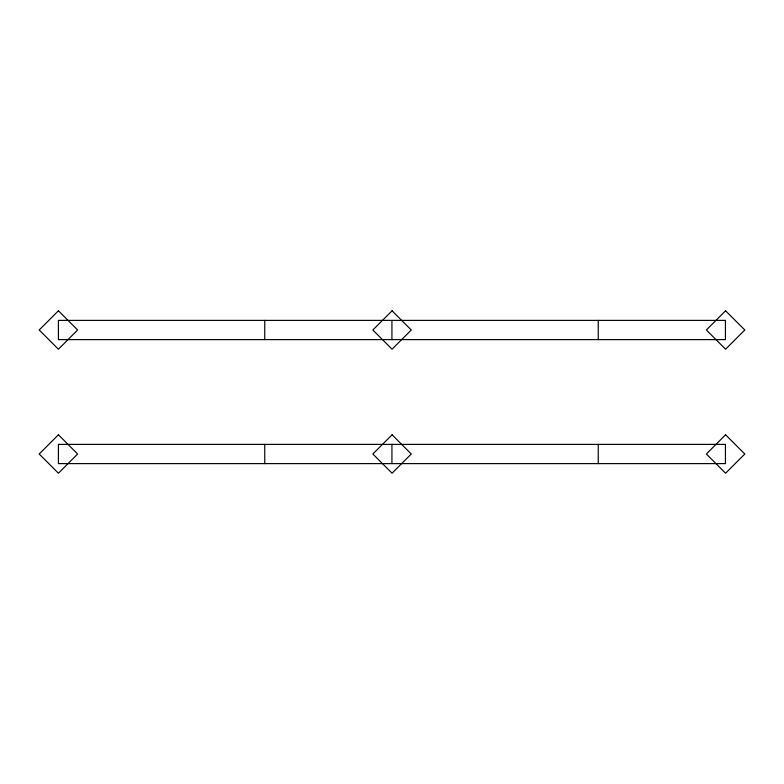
<?xml version="1.0" encoding="UTF-8"?>
<svg xmlns="http://www.w3.org/2000/svg" width="784" height="784" viewBox="0 0 784 784"><rect width="100%" height="100%" fill="white"/><g stroke="black" fill="none" stroke-linecap="round" stroke-linejoin="round"><path stroke-width="1.18" d="M598.251 320.391L598.251 339.609M598.251 444.391L598.251 463.609M391.931 320.391L391.931 339.609M391.931 444.391L391.931 463.609M264.747 320.391L264.747 339.609M264.747 444.391L264.747 463.609M58.418 310.778L39.2 329.995L58.418 349.223L77.636 329.995L58.418 310.778M58.418 434.777L39.2 454.005L58.418 473.222L77.636 454.005L58.418 434.777M392.069 310.778L372.851 329.995L392.069 349.223L411.286 329.995L392.069 310.778M392.069 434.777L372.851 454.005L392.069 473.222L411.286 454.005L392.069 434.777M725.582 310.778L706.364 329.995L725.582 349.223L744.8 329.995L725.582 310.778M725.582 434.777L706.364 454.005L725.582 473.222L744.8 454.005L725.582 434.777M725.435 320.391L58.418 320.391L58.418 339.609L725.435 339.609L725.435 320.391M725.435 444.391L58.418 444.391L58.418 463.609L725.435 463.609L725.435 444.391"/></g></svg>
